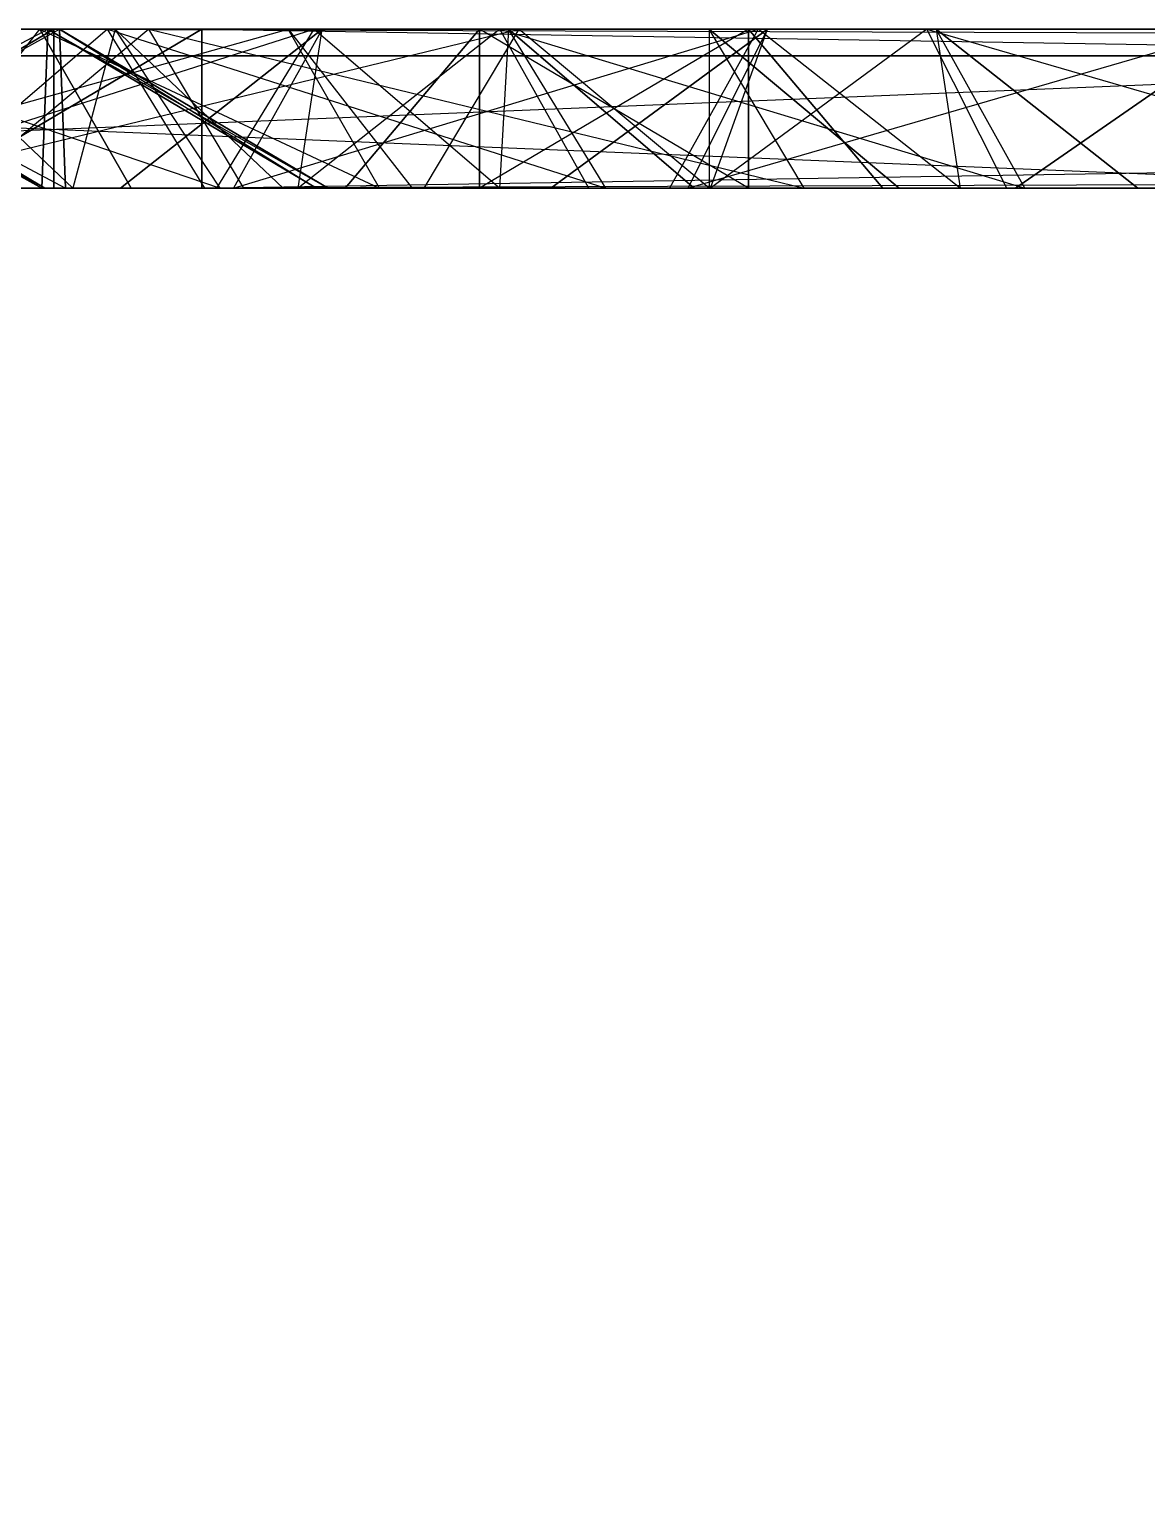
# Model space of a CAD drawing. Extents: x -14.5 to 19.3, y -2 to 15.6.
# Drawn here: x -12.582 to -12.16, y 0.006 to 0.56 of the extents above; entities that cross this region are included whole.
import ezdxf

# ---------------------------------------------------------------- set-up
doc = ezdxf.new("R2010")
doc.units = 0
doc.layers.add('UB3D', color=1, linetype='CONTINUOUS')

msp = doc.modelspace()

# ---------------------------------------------------------------- linework, layer by layer
at = {"layer": 'UB3D', "color": 2}
for points in [[(-12.839911, 0.56, 7.063299), (-12.625212, 0.5, 7.790037), (-12.5783, 0.56, 7.772738)], [(-12.746089, 0.56, 7.028701), (-12.839911, 0.56, 7.063299), (-12.484478, 0.56, 7.73814)], [(-12.839911, 0.56, 7.063299), (-12.484478, 0.56, 7.73814), (-12.5783, 0.56, 7.772738)], [(-12.746089, 0.56, 7.028701), (-12.699177, 0.5, 7.011402), (-12.484478, 0.56, 7.73814)], [(-12.699177, 0.5, 7.011402), (-12.484478, 0.56, 7.73814), (-12.437566, 0.5, 7.720841)], [(-12.677058, 0.56, 1.468802), (-12.690318, 0.56, 1.56953), (-12.576329, 0.5, 1.482063)], [(-12.690318, 0.56, 1.56953), (-12.576329, 0.5, 1.482063), (-12.589589, 0.5, 1.582791)], [(-12.68812, 0.5, 1.620667), (-12.685904, 0.56, 1.569916), (-12.577431, 0.5, 1.625501)], [(-12.685901, 0.56, -13.761917), (-12.688117, 0.5, -13.812668), (-12.575214, 0.56, -13.76675)], [(-12.688117, 0.5, -13.812668), (-12.575214, 0.56, -13.76675), (-12.57743, 0.5, -13.817501)], [(-12.647137, 0.5, 4.649002), (-12.686821, 0.56, 4.617288), (-12.510092, 0.5, 4.477513)], [(-12.686821, 0.56, 4.617288), (-12.510092, 0.5, 4.477513), (-12.549776, 0.56, 4.445799)], [(-12.686821, 0.56, 4.617288), (-12.629144, 0.56, 4.382373), (-12.549776, 0.56, 4.445799)], [(-12.685904, 0.56, 1.569916), (-12.577431, 0.5, 1.625501), (-12.575215, 0.56, 1.57475)], [(-12.681472, 0.56, 1.468416), (-12.685904, 0.56, 1.569916), (-12.570783, 0.56, 1.47325)], [(-12.685904, 0.56, 1.569916), (-12.570783, 0.56, 1.47325), (-12.575215, 0.56, 1.57475)], [(-12.685901, 0.56, -13.761917), (-12.681471, 0.56, -13.660417), (-12.575214, 0.56, -13.76675)], [(-12.681472, 0.56, 1.468416), (-12.679256, 0.5, 1.417665), (-12.570783, 0.56, 1.47325)], [(-12.679255, 0.5, -13.609666), (-12.681471, 0.56, -13.660417), (-12.568568, 0.5, -13.614499)], [(-12.681471, 0.56, -13.660417), (-12.568568, 0.5, -13.614499), (-12.570784, 0.56, -13.66525)], [(-12.681471, 0.56, -13.660417), (-12.575214, 0.56, -13.76675), (-12.570784, 0.56, -13.66525)], [(-12.679256, 0.5, 1.417665), (-12.570783, 0.56, 1.47325), (-12.568567, 0.5, 1.422499)], [(-12.677058, 0.56, 1.468802), (-12.670427, 0.5, 1.418437), (-12.576329, 0.5, 1.482063)], [(-12.670426, 0.5, -13.610438), (-12.677056, 0.56, -13.660803), (-12.576327, 0.5, -13.674063)], [(-12.677056, 0.56, -13.660803), (-12.589587, 0.5, -13.774791), (-12.576327, 0.5, -13.674063)], [(-12.674602, 0.5, 1.4732), (-12.573002, 0.56, 1.4732), (-12.573002, 0.5, 1.4224)], [(-12.674602, 0.5, 1.5748), (-12.573002, 0.5, 1.6256), (-12.573002, 0.56, 1.5748)], [(-12.674602, 0.5, 1.4732), (-12.674602, 0.5, 1.5748), (-12.573002, 0.56, 1.4732)], [(-12.674602, 0.5, 1.5748), (-12.573002, 0.56, 1.4732), (-12.573002, 0.56, 1.5748)], [(-12.674602, 0.5, -13.7668), (-12.573002, 0.56, -13.7668), (-12.573002, 0.5, -13.8176)], [(-12.674602, 0.5, -13.6652), (-12.573002, 0.5, -13.6144), (-12.573002, 0.56, -13.6652)], [(-12.674602, 0.5, -13.7668), (-12.674602, 0.5, -13.6652), (-12.573002, 0.56, -13.7668)], [(-12.674602, 0.5, -13.6652), (-12.573002, 0.56, -13.7668), (-12.573002, 0.56, -13.6652)], [(-12.629144, 0.56, 4.382373), (-12.668828, 0.5, 4.350659), (-12.565717, 0.5, 4.303005)], [(-12.626229, 0.56, 4.379035), (-12.662998, 0.5, 4.343983), (-12.474758, 0.56, 4.220143)], [(-12.662998, 0.5, 4.343983), (-12.474758, 0.56, 4.220143), (-12.511527, 0.5, 4.185091)], [(-12.608922, 0.56, -6.343587), (-12.644843, 0.5, -6.379508), (-12.397256, 0.56, -6.555253)], [(-12.644843, 0.5, -6.379508), (-12.397256, 0.56, -6.555253), (-12.433177, 0.5, -6.591174)], [(-12.629144, 0.56, 4.382373), (-12.549776, 0.56, 4.445799), (-12.565717, 0.5, 4.303005)], [(-12.622794, 0.5, 4.522675), (-12.626229, 0.56, 4.379035), (-12.552691, 0.56, 4.449137)], [(-12.626229, 0.56, 4.379035), (-12.552691, 0.56, 4.449137), (-12.474758, 0.56, 4.220143)], [(-12.625212, 0.5, 7.790037), (-12.5783, 0.56, 7.772738), (-12.543702, 0.5, 7.866561)], [(-12.622794, 0.5, 4.522675), (-12.515922, 0.5, 4.484189), (-12.552691, 0.56, 4.449137)], [(-12.618655, 0.5, 7.69964), (-12.517055, 0.56, 7.69964), (-12.517055, 0.5, 7.64884)], [(-12.618655, 0.5, 7.80124), (-12.517055, 0.5, 7.85204), (-12.517055, 0.56, 7.80124)], [(-12.618655, 0.5, 7.69964), (-12.618655, 0.5, 7.80124), (-12.517055, 0.56, 7.69964)], [(-12.618655, 0.5, 7.80124), (-12.517055, 0.56, 7.69964), (-12.517055, 0.56, 7.80124)], [(-12.608923, 0.5, -6.199906), (-12.501161, 0.5, -6.235826), (-12.537082, 0.56, -6.271747)], [(-12.608923, 0.5, -6.199906), (-12.608922, 0.56, -6.343587), (-12.537082, 0.56, -6.271747)], [(-12.608922, 0.56, -6.343587), (-12.537082, 0.56, -6.271747), (-12.397256, 0.56, -6.555253)], [(-12.484478, 0.56, 7.73814), (-12.5783, 0.56, 7.772738), (-12.44988, 0.5, 7.831963)], [(-12.5783, 0.56, 7.772738), (-12.44988, 0.5, 7.831963), (-12.543702, 0.5, 7.866561)], [(-12.577431, 0.5, 1.625501), (-12.575215, 0.56, 1.57475), (-12.473714, 0.5, 1.579182)], [(-12.575214, 0.56, -13.76675), (-12.57743, 0.5, -13.817501), (-12.473713, 0.5, -13.771181)], [(-12.570783, 0.56, 1.47325), (-12.575215, 0.56, 1.57475), (-12.469282, 0.5, 1.477682)], [(-12.575215, 0.56, 1.57475), (-12.469282, 0.5, 1.477682), (-12.473714, 0.5, 1.579182)], [(-12.575214, 0.56, -13.76675), (-12.570784, 0.56, -13.66525), (-12.473713, 0.5, -13.771181)], [(-12.573002, 0.56, 1.4732), (-12.573002, 0.5, 1.4224), (6.053666, 0.56, 1.4732)], [(-12.573002, 0.5, 1.4224), (6.053666, 0.56, 1.4732), (6.053666, 0.5, 1.4224)], [(-12.573002, 0.5, 1.6256), (-12.573002, 0.56, 1.5748), (6.053666, 0.5, 1.6256)], [(-12.573002, 0.56, 1.5748), (6.053666, 0.5, 1.6256), (6.053666, 0.56, 1.5748)], [(-12.573002, 0.56, 1.4732), (-12.573002, 0.56, 1.5748), (6.053666, 0.56, 1.4732)], [(-12.573002, 0.56, 1.5748), (6.053666, 0.56, 1.4732), (6.053666, 0.56, 1.5748)], [(-12.573002, 0.56, -13.7668), (-12.573002, 0.5, -13.8176), (6.053664, 0.56, -13.7668)], [(-12.573002, 0.5, -13.8176), (6.053664, 0.56, -13.7668), (6.053664, 0.5, -13.8176)], [(-12.573002, 0.5, -13.6144), (-12.573002, 0.56, -13.6652), (6.053664, 0.5, -13.6144)], [(-12.573002, 0.56, -13.6652), (6.053664, 0.5, -13.6144), (6.053664, 0.56, -13.6652)], [(-12.573002, 0.56, -13.7668), (-12.573002, 0.56, -13.6652), (6.053664, 0.56, -13.7668)], [(-12.573002, 0.56, -13.6652), (6.053664, 0.56, -13.7668), (6.053664, 0.56, -13.6652)], [(-12.568568, 0.5, -13.614499), (-12.570784, 0.56, -13.66525), (-12.469283, 0.5, -13.669681)], [(-12.570784, 0.56, -13.66525), (-12.473713, 0.5, -13.771181), (-12.469283, 0.5, -13.669681)], [(-12.570783, 0.56, 1.47325), (-12.568567, 0.5, 1.422499), (-12.469282, 0.5, 1.477682)], [(-12.549776, 0.56, 4.445799), (-12.565717, 0.5, 4.303005), (-12.486349, 0.5, 4.366431)], [(-12.515922, 0.5, 4.484189), (-12.552691, 0.56, 4.449137), (-12.364451, 0.5, 4.325297)], [(-12.552691, 0.56, 4.449137), (-12.364451, 0.5, 4.325297), (-12.40122, 0.56, 4.290245)], [(-12.552691, 0.56, 4.449137), (-12.474758, 0.56, 4.220143), (-12.40122, 0.56, 4.290245)], [(-12.510092, 0.5, 4.477513), (-12.549776, 0.56, 4.445799), (-12.486349, 0.5, 4.366431)], [(-12.547809, 0.5, 4.284219), (-12.471563, 0.56, 4.217071), (-12.505137, 0.5, 4.178948)], [(-12.547809, 0.5, 4.284219), (-12.480661, 0.5, 4.360465), (-12.471563, 0.56, 4.217071)], [(-12.501161, 0.5, -6.235826), (-12.537082, 0.56, -6.271747), (-12.289495, 0.5, -6.447492)], [(-12.537082, 0.56, -6.271747), (-12.289495, 0.5, -6.447492), (-12.325416, 0.56, -6.483413)], [(-12.537082, 0.56, -6.271747), (-12.397256, 0.56, -6.555253), (-12.325416, 0.56, -6.483413)], [(-12.517055, 0.56, 7.69964), (-12.517055, 0.5, 7.64884), (-8.815721, 0.56, 7.69964)], [(-12.517055, 0.5, 7.64884), (-8.815721, 0.56, 7.69964), (-8.815721, 0.5, 7.64884)], [(-12.517055, 0.5, 7.85204), (-12.517055, 0.56, 7.80124), (-8.815721, 0.5, 7.85204)], [(-12.517055, 0.56, 7.80124), (-8.815721, 0.5, 7.85204), (-8.815721, 0.56, 7.80124)], [(-12.517055, 0.56, 7.69964), (-12.517055, 0.56, 7.80124), (-8.815721, 0.56, 7.69964)], [(-12.517055, 0.56, 7.80124), (-8.815721, 0.56, 7.69964), (-8.815721, 0.56, 7.80124)], [(-12.474758, 0.56, 4.220143), (-12.511527, 0.5, 4.185091), (-12.404655, 0.5, 4.146605)], [(-12.471563, 0.56, 4.217071), (-12.505137, 0.5, 4.178948), (-12.306821, 0.56, 4.071985)], [(-12.505137, 0.5, 4.178948), (-12.306821, 0.56, 4.071985), (-12.340395, 0.5, 4.033862)], [(-12.484478, 0.56, 7.73814), (-12.437566, 0.5, 7.720841), (-12.44988, 0.5, 7.831963)], [(-12.480661, 0.5, 4.360465), (-12.370841, 0.5, 4.33144), (-12.404415, 0.56, 4.293317)], [(-12.480661, 0.5, 4.360465), (-12.471563, 0.56, 4.217071), (-12.404415, 0.56, 4.293317)], [(-12.474758, 0.56, 4.220143), (-12.40122, 0.56, 4.290245), (-12.404655, 0.5, 4.146605)], [(-12.471563, 0.56, 4.217071), (-12.404415, 0.56, 4.293317), (-12.306821, 0.56, 4.071985)], [(-12.412136, 0.5, -5.571067), (-12.412136, 0.56, -5.672667), (-12.462936, 0.5, -5.672667)], [(-12.412136, 0.56, -5.672667), (-12.462936, 0.5, -5.672667), (-12.412136, 0.56, -6.519333)], [(-12.462936, 0.5, -5.672667), (-12.412136, 0.56, -6.519333), (-12.462936, 0.5, -6.519333)], [(-12.412136, 0.56, -6.519333), (-12.462936, 0.5, -6.519333), (-12.412136, 0.5, -6.620933)], [(-12.397256, 0.56, -6.555253), (-12.433177, 0.5, -6.591174), (-12.325415, 0.5, -6.627094)], [(-12.412136, 0.5, -5.571067), (-12.310536, 0.5, -5.571067), (-12.412136, 0.56, -5.672667)], [(-12.310536, 0.5, -5.571067), (-12.412136, 0.56, -5.672667), (-12.310536, 0.56, -5.672667)], [(-12.412136, 0.56, -5.672667), (-12.310536, 0.56, -5.672667), (-12.412136, 0.56, -6.519333)], [(-12.310536, 0.56, -5.672667), (-12.412136, 0.56, -6.519333), (-12.310536, 0.56, -6.519333)], [(-12.412136, 0.56, -6.519333), (-12.310536, 0.56, -6.519333), (-12.412136, 0.5, -6.620933)], [(-12.310536, 0.56, -6.519333), (-12.412136, 0.5, -6.620933), (-12.310536, 0.5, -6.620933)], [(-12.40122, 0.56, 4.290245), (-12.404655, 0.5, 4.146605), (-12.331117, 0.5, 4.216707)], [(-12.370841, 0.5, 4.33144), (-12.404415, 0.56, 4.293317), (-12.206099, 0.5, 4.186354)], [(-12.404415, 0.56, 4.293317), (-12.206099, 0.5, 4.186354), (-12.239673, 0.56, 4.148231)], [(-12.404415, 0.56, 4.293317), (-12.306821, 0.56, 4.071985), (-12.239673, 0.56, 4.148231)], [(-12.364451, 0.5, 4.325297), (-12.40122, 0.56, 4.290245), (-12.331117, 0.5, 4.216707)], [(-12.397256, 0.56, -6.555253), (-12.325416, 0.56, -6.483413), (-12.325415, 0.5, -6.627094)], [(-12.385178, 0.5, 4.129451), (-12.30337, 0.56, 4.069204), (-12.333494, 0.5, 4.0283)], [(-12.385178, 0.5, 4.129451), (-12.324932, 0.5, 4.211259), (-12.30337, 0.56, 4.069204)], [(-12.306821, 0.56, 4.071985), (-12.340395, 0.5, 4.033862), (-12.230575, 0.5, 4.004837)], [(-12.30337, 0.56, 4.069204), (-12.333494, 0.5, 4.0283), (-12.126609, 0.56, 3.939028)], [(-12.333494, 0.5, 4.0283), (-12.126609, 0.56, 3.939028), (-12.156733, 0.5, 3.898124)], [(-12.289495, 0.5, -6.447492), (-12.325416, 0.56, -6.483413), (-12.253575, 0.5, -6.555254)], [(-12.325416, 0.56, -6.483413), (-12.325415, 0.5, -6.627094), (-12.253575, 0.5, -6.555254)], [(-12.324932, 0.5, 4.211259), (-12.213, 0.5, 4.191916), (-12.243124, 0.56, 4.151012)], [(-12.324932, 0.5, 4.211259), (-12.30337, 0.56, 4.069204), (-12.243124, 0.56, 4.151012)], [(-12.310536, 0.5, -5.571067), (-12.259736, 0.5, -5.672667), (-12.310536, 0.56, -5.672667)], [(-12.259736, 0.5, -5.672667), (-12.310536, 0.56, -5.672667), (-12.259736, 0.5, -6.519333)], [(-12.310536, 0.56, -5.672667), (-12.259736, 0.5, -6.519333), (-12.310536, 0.56, -6.519333)], [(-12.259736, 0.5, -6.519333), (-12.310536, 0.56, -6.519333), (-12.310536, 0.5, -6.620933)], [(-12.306821, 0.56, 4.071985), (-12.239673, 0.56, 4.148231), (-12.230575, 0.5, 4.004837)], [(-12.30337, 0.56, 4.069204), (-12.243124, 0.56, 4.151012), (-12.126609, 0.56, 3.939028)], [(-12.213, 0.5, 4.191916), (-12.243124, 0.56, 4.151012), (-12.036239, 0.5, 4.06174)], [(-12.243124, 0.56, 4.151012), (-12.036239, 0.5, 4.06174), (-12.066363, 0.56, 4.020836)], [(-12.243124, 0.56, 4.151012), (-12.126609, 0.56, 3.939028), (-12.066363, 0.56, 4.020836)], [(-12.206099, 0.5, 4.186354), (-12.239673, 0.56, 4.148231), (-12.163427, 0.5, 4.081083)], [(-12.239673, 0.56, 4.148231), (-12.230575, 0.5, 4.004837), (-12.163427, 0.5, 4.081083)], [(-12.209678, 0.5, 3.989446), (-12.12293, 0.56, 3.936558), (-12.149374, 0.5, 3.893184)], [(-12.209678, 0.5, 3.989446), (-12.15679, 0.5, 4.076194), (-12.12293, 0.56, 3.936558)]]:
    msp.add_3dface(points, dxfattribs=at)
at = {"layer": 'UB3D', "color": 253}
for points in [[(-13.297803, 0.5, 6.185802), (-13.252902, 0.55, 6.140901), (-12.027803, 0.5, 7.455802)], [(-13.252902, 0.55, 6.140901), (-12.027803, 0.5, 7.455802), (-11.982902, 0.55, 7.410901)], [(-13.1631, 0.55, 6.051099), (-13.252902, 0.55, 6.140901), (-11.8931, 0.55, 7.321099)], [(-13.252902, 0.55, 6.140901), (-11.8931, 0.55, 7.321099), (-11.982902, 0.55, 7.410901)], [(-13.1631, 0.55, 6.051099), (-13.118199, 0.5, 6.006198), (-11.8931, 0.55, 7.321099)], [(-13.118199, 0.5, 6.006198), (-11.8931, 0.55, 7.321099), (-11.848199, 0.5, 7.276198)]]:
    msp.add_3dface(points, dxfattribs=at)
at = {"layer": 'UB3D', "color": 94}
for points in [[(-14.478, 0.5, -14.986), (19.304, 0.5, -14.986), (19.304, -0.5, -14.986), (-14.478, -0.5, -14.986)], [(19.304, 0.5, 13.97097), (-14.478, 0.5, 13.97097), (-14.478, -0.5, 13.97097), (19.304, -0.5, 13.97097)], [(-14.478, 0.5, 13.97097), (-14.478, 0.5, -14.986), (19.304, 0.5, -14.986)], [(-14.478, 0.5, 13.97097), (19.304, 0.5, -14.986), (19.304, 0.5, 13.97097)], [(-14.478, 0.5, 13.97097), (19.304, 0.5, 13.97097), (-14.478, 0.5, 13.97097)]]:
    msp.add_3dface(points, dxfattribs=at)

doc.saveas('drawing.dxf')
